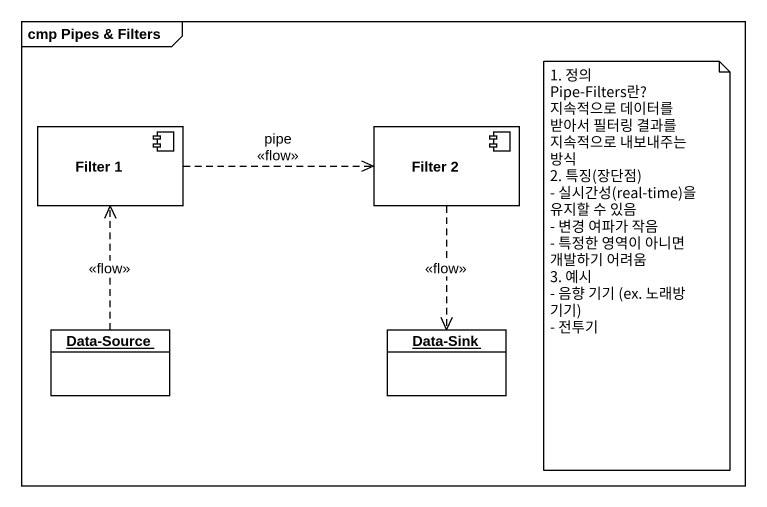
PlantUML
@startuml
mainframe cmp Pipes & Filters
allowmixing
hide circle
hide empty members
component "Filter 1" as Filter_1
component "Filter 2" as Filter_2
object "Data-Source" as Data_Source
object "Data-Sink" as Data_Sink
Filter_1 .right.> Filter_2 : pipe\n<<flow>>
Filter_2 ..> Data_Sink : <<flow>>
Data_Source .up.> Filter_1 : <<flow>>
note as N1
  1. 정의
  Pipe-Filters란?
  지속적으로 데이터를 받아서 필터링 결과를 지속적으로 내보내주는 방식
  2. 특징(장단점)
  - 실시간성(real-time)을 유지할 수 있음
  - 변경 여파가 작음
  - 특정한 영역이 아니면 개발하기 어려움
  3. 예시
  - 음향 기기 (ex. 노래방 기기)
  - 전투기
end note
@enduml
